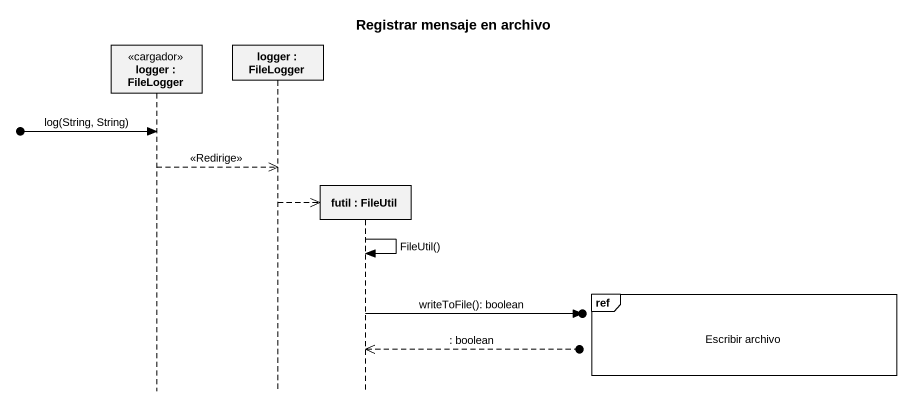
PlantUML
@startuml
title Registrar mensaje en archivo
hide footbox
participant "logger : FileLogger" as logger <<cargador>>
participant "logger : FileLogger" as logger_2
participant "futil : FileUtil" as futil

[o-> logger : log(String, String)
logger -->> logger_2 : <<Redirige>>
logger_2 -->> futil **
futil -> futil : FileUtil()
ref over futil : Escribir archivo
futil ->o] : writeToFile(): boolean
futil <<--o] : : boolean
@enduml
